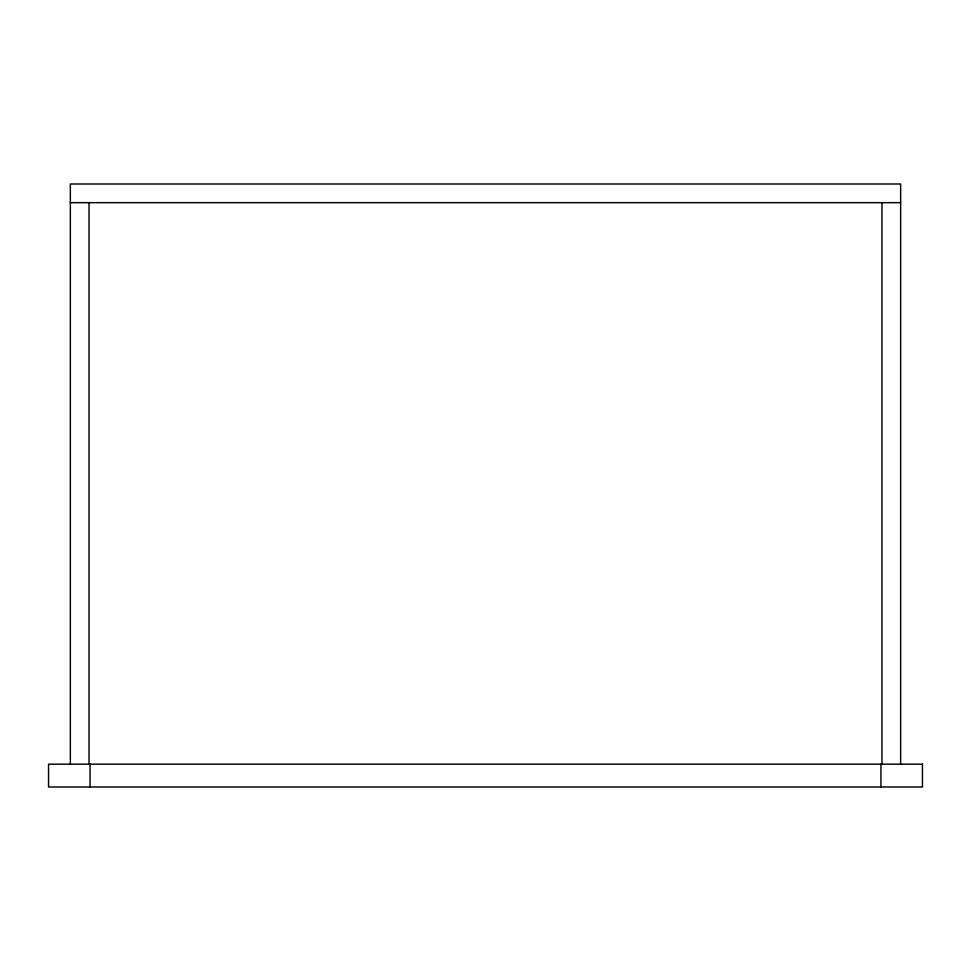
<?xml version="1.0" encoding="UTF-8"?>
<svg xmlns="http://www.w3.org/2000/svg" width="971" height="971" viewBox="0 0 971 971"><rect width="100%" height="100%" fill="white"/><g stroke="black" fill="none" stroke-linecap="round" stroke-linejoin="round"><path stroke-width="1.46" d="M70.349 202.672L900.651 202.672M900.651 764.177L900.651 183.992L70.349 183.992L70.349 764.177M881.971 202.672L881.971 764.177M880.94 764.177L880.94 787.008M90.06 764.177L90.06 787.008M89.029 202.672L89.029 764.177M922.45 764.177L48.55 764.177L48.55 787.008L922.45 787.008L922.45 764.177"/></g></svg>
